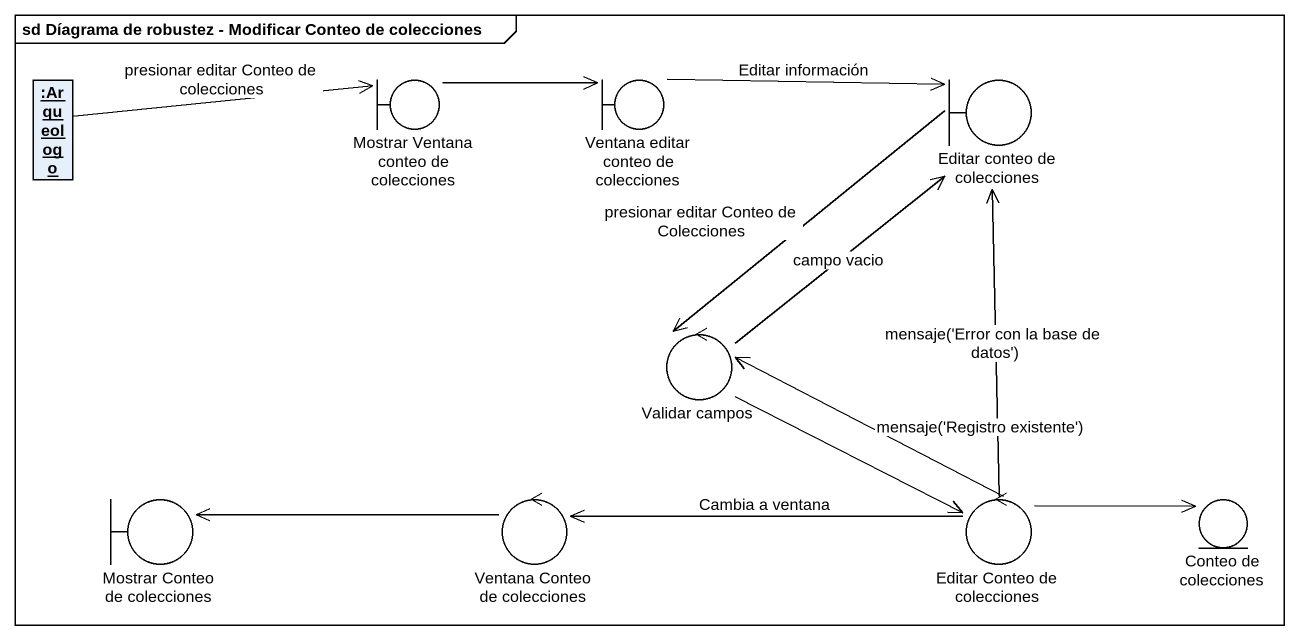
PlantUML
@startuml
mainframe sd Díagrama de robustez - Modificar Conteo de colecciones
allowmixing
hide circle
hide empty members
object ":Arqueologo" as Arqueologo
boundary "Mostrar Ventana conteo de colecciones" as Mostrar_Ventana_conteo_de
boundary "Ventana editar conteo de colecciones" as Ventana_editar_conteo_de
boundary "Editar conteo de colecciones" as Editar_conteo_de_colecciones
control "Validar campos" as Validar_campos
boundary "Mostrar Conteo de colecciones" as Mostrar_Conteo_de
control "Ventana Conteo de colecciones" as Ventana_Conteo_de
control "Editar Conteo de colecciones" as Editar_Conteo_de_colecciones
entity "Conteo de colecciones" as Conteo_de_colecciones
Arqueologo -right-> Mostrar_Ventana_conteo_de : presionar editar Conteo de colecciones
Mostrar_Ventana_conteo_de -right-> Ventana_editar_conteo_de
Ventana_editar_conteo_de -right-> Editar_conteo_de_colecciones : Editar información
Editar_conteo_de_colecciones --> Validar_campos : presionar editar Conteo de Colecciones
Validar_campos -up-> Editar_conteo_de_colecciones : campo vacio
Validar_campos -right-> Editar_Conteo_de_colecciones
Ventana_Conteo_de -left-> Mostrar_Conteo_de
Editar_Conteo_de_colecciones -up-> Editar_conteo_de_colecciones : mensaje('Error con la base de datos')
Editar_Conteo_de_colecciones -left-> Validar_campos : mensaje('Registro existente')
Editar_Conteo_de_colecciones -left-> Ventana_Conteo_de : Cambia a ventana
Editar_Conteo_de_colecciones -right-> Conteo_de_colecciones
@enduml
